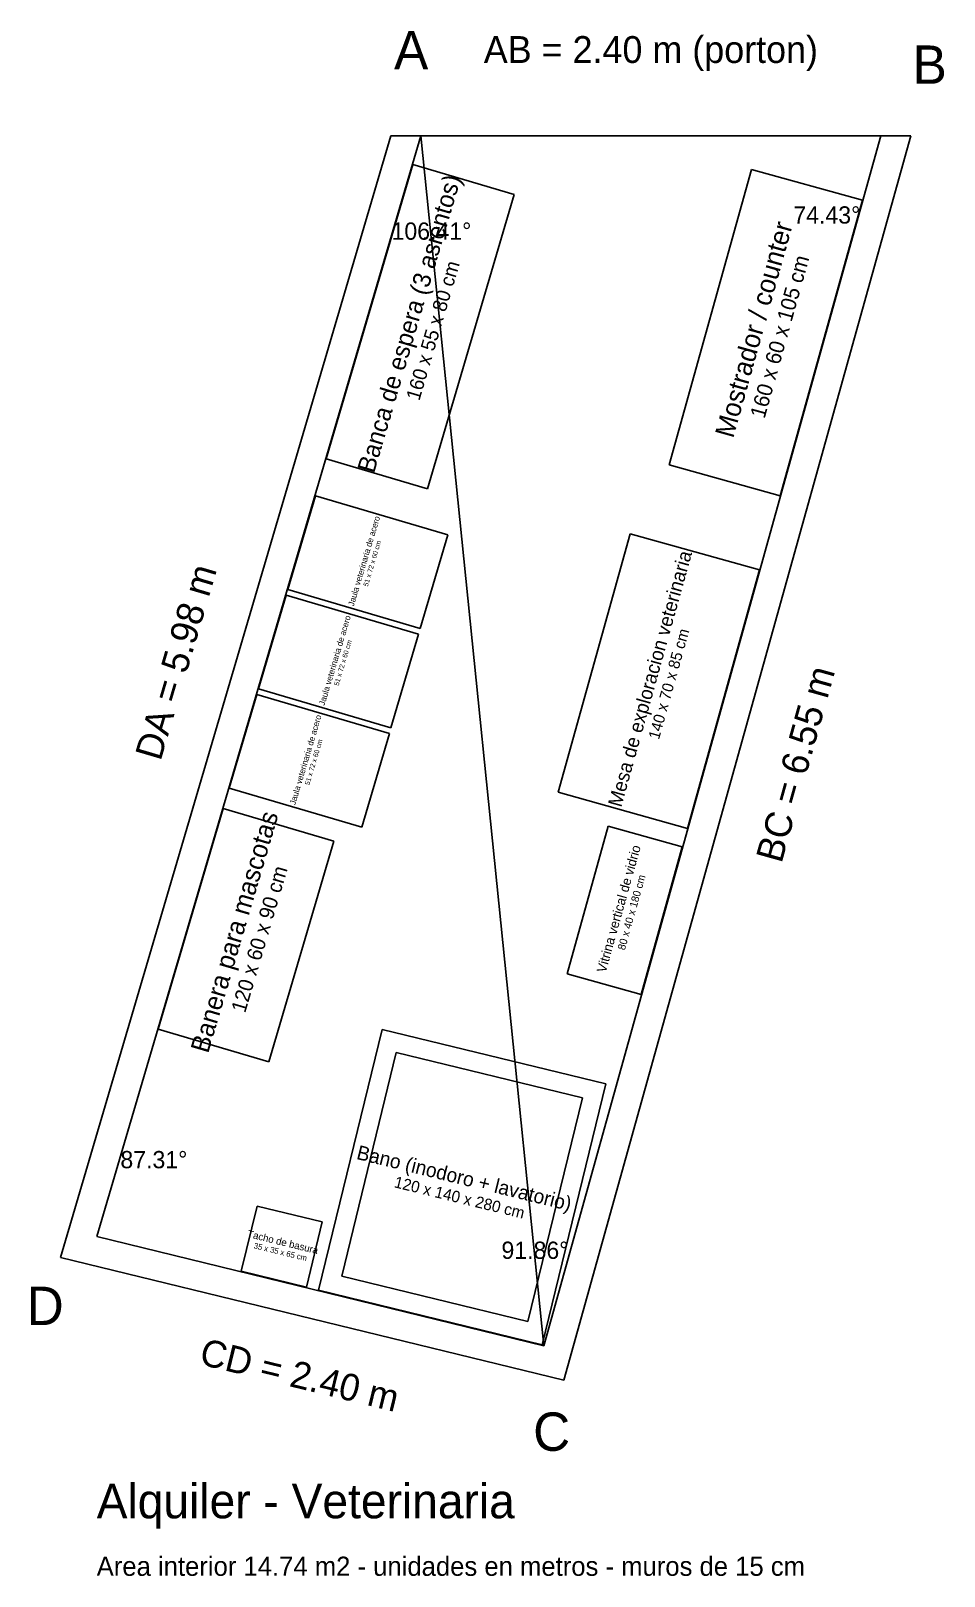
# Model space of a CAD drawing. Extents: x -2.03 to 2.73, y -7.51 to 0.55.
import ezdxf
from ezdxf.enums import TextEntityAlignment as Align

# ---------------------------------------------------------------- set-up
doc = ezdxf.new("R2010")
doc.units = 0
for name, color, linetype in [('BANO', 4, 'CONTINUOUS'), ('COTAS', 5, 'CONTINUOUS'), ('DIAGONAL', 9, 'CONTINUOUS'), ('MUEBLES', 3, 'CONTINUOUS'), ('MUROS', 7, 'CONTINUOUS'), ('PORTON', 1, 'CONTINUOUS'), ('TEXTOS', 7, 'CONTINUOUS')]:
    doc.layers.add(name, color=color, linetype=linetype)

msp = doc.modelspace()

# ---------------------------------------------------------------- linework, layer by layer
at = {"layer": 'BANO'}
for p, q in [((-0.5334, -6.0196), (-0.2014, -4.6596)), ((-0.2014, -4.6596), (0.9644, -4.9442)), ((-0.4125, -5.9462), (-0.1279, -4.7804)), ((-0.1279, -4.7804), (0.8435, -5.0176)), ((0.9644, -4.9442), (0.6324, -6.3042)), ((0.8435, -5.0176), (0.5589, -6.1834)), ((0.5589, -6.1834), (-0.4125, -5.9462)), ((0.6324, -6.3042), (-0.5334, -6.0196))]:
    msp.add_line(p, q, dxfattribs=at)
at = {"layer": 'DIAGONAL'}
msp.add_line((0, 0), (0.6413, -6.3095), dxfattribs=at)
at = {"layer": 'MUEBLES'}
for p, q in [((-0.4931, -1.685), (-0.0411, -0.1502)), ((-0.0411, -0.1502), (0.4865, -0.3056)), ((1.2957, -1.7165), (1.7251, -0.1752)), ((1.7251, -0.1752), (2.3031, -0.3363)), ((0.4865, -0.3056), (0.0345, -1.8404)), ((2.3031, -0.3363), (1.8737, -1.8776)), ((0.0345, -1.8404), (-0.4931, -1.685)), ((1.8737, -1.8776), (1.2957, -1.7165)), ((-0.6936, -2.3662), (-0.5495, -1.877)), ((-0.5495, -1.877), (0.1412, -2.0804)), ((0.1412, -2.0804), (-0.0029, -2.5696)), ((0.716, -3.4236), (1.0917, -2.0749)), ((1.0917, -2.0749), (1.766, -2.2628)), ((1.766, -2.2628), (1.3903, -3.6115)), ((-0.8462, -2.8843), (-0.7021, -2.3951)), ((-0.7021, -2.3951), (-0.0114, -2.5985)), ((-0.0029, -2.5696), (-0.6936, -2.3662)), ((-0.0114, -2.5985), (-0.1555, -3.0877)), ((-0.1555, -3.0877), (-0.8462, -2.8843)), ((-0.9987, -3.4024), (-0.8546, -2.9132)), ((-0.8546, -2.9132), (-0.1639, -3.1166)), ((-0.1639, -3.1166), (-0.308, -3.6058)), ((-0.308, -3.6058), (-0.9987, -3.4024)), ((1.3903, -3.6115), (0.716, -3.4236)), ((-1.3688, -4.6591), (-1.0298, -3.508)), ((-1.0298, -3.508), (-0.4542, -3.6775)), ((0.7633, -4.371), (0.978, -3.6004)), ((0.978, -3.6004), (1.3633, -3.7078)), ((-0.4542, -3.6775), (-0.7932, -4.8286)), ((1.3633, -3.7078), (1.1486, -4.4784)), ((1.1486, -4.4784), (0.7633, -4.371)), ((-0.7932, -4.8286), (-1.3688, -4.6591)), ((-0.9366, -5.9212), (-0.8536, -5.5812)), ((-0.8536, -5.5812), (-0.5136, -5.6642)), ((-0.5136, -5.6642), (-0.5966, -6.0042)), ((-0.5966, -6.0042), (-0.9366, -5.9212))]:
    msp.add_line(p, q, dxfattribs=at)
at = {"layer": 'MUROS'}
for p, q in [((-0.1564, 0), (-1.8785, -5.8488)), ((-1.6902, -5.7403), (0, 0)), ((0, 0), (-0.1564, 0)), ((2.4, 0), (0.6413, -6.3095)), ((0.7468, -6.4896), (2.5557, 0)), ((2.5557, 0), (2.4, 0)), ((0.6413, -6.3095), (-1.6902, -5.7403)), ((-1.8785, -5.8488), (0.7468, -6.4896))]:
    msp.add_line(p, q, dxfattribs=at)
at = {"layer": 'PORTON'}
msp.add_line((0, 0), (2.4, 0), dxfattribs=at)

# ---------------------------------------------------------------- texts
at = {"layer": 'COTAS'}
for s, height, p in [('A', 0.2, (-0.0501, 0.4472)), ('AB = 2.40 m (porton)', 0.14, (1.2, 0.45)), ('B', 0.2, (2.6542, 0.3713)), ('74.43%%d', 0.09, (2.1176, -0.4126)), ('106.41%%d', 0.09, (0.0557, -0.4969)), ('87.31%%d', 0.09, (-1.3919, -5.3391)), ('91.86%%d', 0.09, (0.5955, -5.8116)), ('D', 0.2, (-1.9587, -6.1015)), ('C', 0.2, (0.6826, -6.7576))]:
    msp.add_text(s, height=height, dxfattribs=at).set_placement(p, align=Align.MIDDLE_CENTER)
for s, rotation, p in [('DA = 5.98 m', 73.5934, (-1.2768, -2.7431)), ('BC = 6.55 m', -285.5748, (1.9541, -3.2756)), ('CD = 2.40 m', -13.7181, (-0.6311, -6.4621))]:
    msp.add_text(s, height=0.14, rotation=rotation, dxfattribs=at).set_placement(p, align=Align.MIDDLE_CENTER)
at = {"layer": 'TEXTOS'}
for s, height, rotation, p in [('Banca de espera (3 asientos)', 0.0922, 73.59, (-0.0608, -0.9784)), ('Mostrador / counter', 0.1, -285.57, (1.7368, -1.009)), ('160 x 60 x 105 cm', 0.08, -285.57, (1.8716, -1.0465)), ('160 x 55 x 80 cm', 0.0737, 73.59, (0.063, -1.0148)), ('Jaula veterinaria de acero', 0.0316, 73.59, (-0.2959, -2.2175)), ('51 x 72 x 60 cm', 0.0253, 73.59, (-0.2534, -2.23)), ('Mesa de exploracion veterinaria', 0.0728, -285.57, (1.1954, -2.8305)), ('Jaula veterinaria de acero', 0.0316, 73.59, (-0.4485, -2.7356)), ('140 x 70 x 85 cm', 0.0583, -285.57, (1.2936, -2.8579)), ('51 x 72 x 60 cm', 0.0253, 73.59, (-0.406, -2.7481)), ('Jaula veterinaria de acero', 0.0316, 73.59, (-0.601, -3.2537)), ('51 x 72 x 60 cm', 0.0253, 73.59, (-0.5585, -3.2662)), ('Banera para mascotas', 0.0968, 73.59, (-0.9718, -4.1505)), ('Vitrina vertical de vidrio', 0.0496, -285.57, (1.0322, -4.0307)), ('120 x 60 x 90 cm', 0.0774, 73.59, (-0.8419, -4.1888)), ('80 x 40 x 180 cm', 0.0397, -285.57, (1.0992, -4.0494)), ('Bano (inodoro + lavatorio)', 0.0744, -13.72, (0.227, -5.4349)), ('120 x 140 x 280 cm', 0.0596, -13.72, (0.2023, -5.5361)), ('Tacho de basura', 0.0376, -13.72, (-0.7193, -5.7689)), ('35 x 35 x 65 cm', 0.0301, -13.72, (-0.7318, -5.8201))]:
    msp.add_text(s, height=height, rotation=rotation, dxfattribs=at).set_placement(p, align=Align.MIDDLE_CENTER)
for s, height, p in [('Alquiler - Veterinaria', 0.18, (-1.6902, -7.2095)), ('Area interior 14.74 m2 - unidades en metros - muros de 15 cm', 0.1, (-1.6902, -7.5095))]:
    msp.add_text(s, height=height, dxfattribs=at).set_placement(p)

doc.saveas('drawing.dxf')
